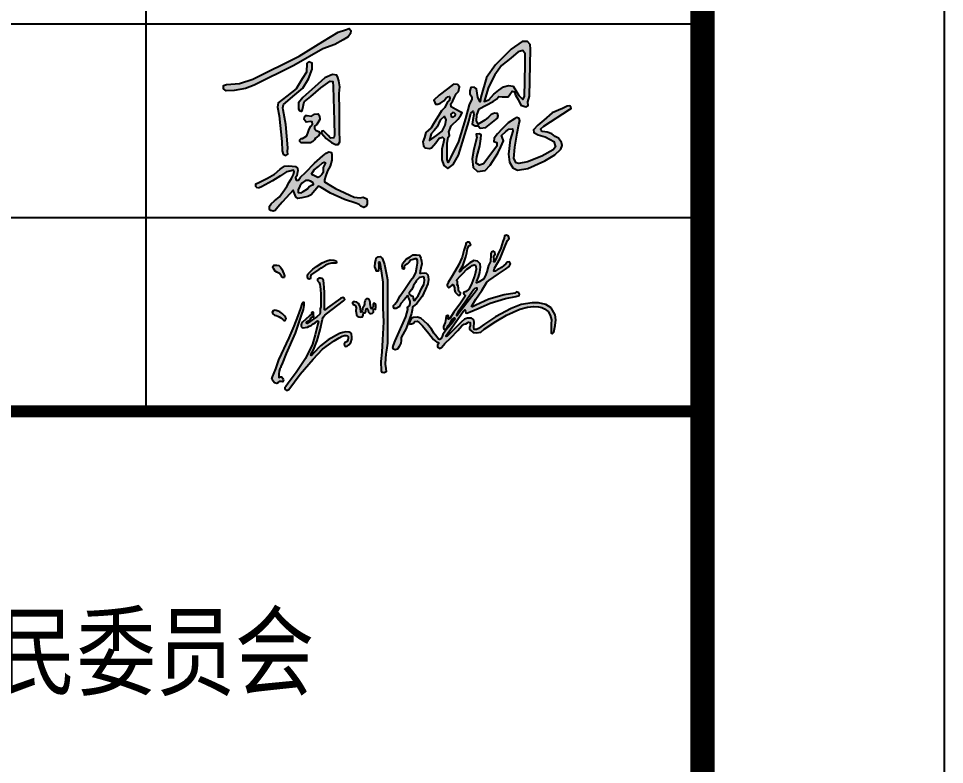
# Model space of a CAD drawing. Extents: x 1051052 to 1482120, y -981644 to -673261.
# Drawn here: x 1152391 to 1156217, y -915508 to -912426 of the extents above; entities that cross this region are included whole.
import ezdxf
from ezdxf.enums import TextEntityAlignment as Align

# ---------------------------------------------------------------- set-up
doc = ezdxf.new("R2010")
doc.units = 0
doc.header["$LTSCALE"] = 1000
doc.header["$MEASUREMENT"] = 0
for name, color, linetype in [('TK', 142, 'Continuous'), ('XM', 7, 'Continuous'), ('填充', 8, 'Continuous')]:
    doc.layers.add(name, color=color, linetype=linetype)
doc.styles.add('HYZT1', font='', dxfattribs={"width": 0.8})
doc.styles.get('HYZT1').set_extended_font_data('SimSun')

# ---------------------------------------------------------------- blocks, each defined once
blk = doc.blocks.new('A$C05385F37')
at = {"layer": 'TK'}
for p, q in [((-3299.9, -26600), (-3299.9, -31400)), ((-8000, -29800), (-1000, -29800)), ((-8000, -30600), (-1000, -30600)), ((-8000, -31400), (-1000, -31400)), ((-8000, -31400), (-1000, -31400)), ((-8000, -31400.2), (-1000, -31400.2)), ((-8000, -31400.2), (-1000, -31400.2))]:
    blk.add_line(p, q, dxfattribs=at)
at = {"layer": 'TK', "const_width": 50}
for points in [[(-8000, -31400.2), (-1000, -31400.2)], [(-1000, -31400.2), (-8000, -31400.2)], [(-1000, -31400.2), (-8000, -31400.2)]]:
    blk.add_lwpolyline(points, dxfattribs=at)
blk = doc.blocks.new('jyukyu')
h = blk.add_hatch(color=256)
h.paths.add_polyline_path([(93323, 49307), (93326, 49334), (93384, 49418), (93442, 49593), (93459, 49669), (93473, 49741), (93495, 49785), (93502, 49799), (93528, 49804), (93540, 49821), (93528, 49846), (93508, 49866), (93469, 49870), (93440, 49847), (93440, 49822), (93406, 49712), (93370, 49584), (93305, 49433), (93191, 49235), (93109, 49103), (93088, 49061), (93093, 49024), (93120, 49004), (93143, 49018), (93174, 49047), (93189, 49065), (93207, 49052), (93230, 49002), (93226, 48963), (93243, 48920), (93271, 48885), (93300, 48865), (93329, 48863), (93342, 48888), (93339, 48911), (93320, 48928), (93307, 48935), (93301, 48963), (93301, 48998), (93299, 49024), (93299, 49043), (93281, 49052), (93286, 49081), (93283, 49115), (93268, 49140), (93278, 49158), (93331, 49220), (93384, 49271), (93464, 49359), (93531, 49401), (93566, 49427), (93602, 49439), (93621, 49429), (93631, 49405), (93637, 49356), (93611, 49243), (93556, 49089), (93531, 49033), (93502, 48977), (93449, 48935), (93409, 48918), (93399, 48902), (93402, 48883), (93421, 48860), (93433, 48841), (93339, 48712), (93216, 48541), (93136, 48420), (93113, 48409), (93110, 48424), (93116, 48449), (93111, 48471), (93094, 48475), (93067, 48465), (93064, 48420), (93049, 48342), (93031, 48302), (93016, 48268), (93020, 48243), (93028, 48219), (93063, 48219), (93091, 48240), (93093, 48271), (93121, 48298), (93143, 48329), (93163, 48366), (93186, 48398), (93214, 48424), (93230, 48430), (93237, 48414), (93211, 48372), (93165, 48312), (93107, 48249), (93065, 48195), (93006, 48115), (92993, 48077), (92973, 48041), (92945, 48022), (92924, 48028), (92892, 48072), (92836, 48142), (92792, 48214), (92715, 48309), (92585, 48423), (92518, 48443), (92448, 48438), (92408, 48424), (92384, 48383), (92371, 48347), (92380, 48313), (92412, 48318), (92450, 48330), (92473, 48363), (92519, 48368), (92557, 48344), (92622, 48278), (92740, 48135), (92826, 48020), (92894, 47973), (92923, 47961), (92924, 47936), (92905, 47912), (92904, 47889), (92915, 47870), (92944, 47850), (92978, 47868), (93016, 47912), (93045, 47943), (93155, 48050), (93291, 48190), (93330, 48237), (93369, 48283), (93414, 48315), (93442, 48319), (93477, 48338), (93495, 48349), (93525, 48342), (93527, 48306), (93528, 48278), (93513, 48252), (93515, 48223), (93529, 48198), (93583, 48151), (93644, 48146), (93725, 48161), (93791, 48218), (94013, 48361), (94217, 48483), (94469, 48597), (94616, 48635), (94725, 48649), (94820, 48639), (94888, 48628), (94935, 48602), (95005, 48550), (95044, 48482), (95067, 48396), (95066, 48320), (95060, 48217), (95064, 48142), (95085, 48129), (95115, 48162), (95142, 48285), (95152, 48392), (95140, 48491), (95060, 48620), (94960, 48687), (94824, 48718), (94700, 48719), (94492, 48688), (94304, 48608), (94005, 48451), (93796, 48313), (93686, 48230), (93642, 48210), (93602, 48210), (93594, 48251), (93602, 48347), (93587, 48398), (93552, 48428), (93475, 48427), (93419, 48407), (93353, 48348), (93158, 48153), (93088, 48082), (93067, 48076), (93067, 48094), (93184, 48256), (93261, 48364), (93393, 48550), (93423, 48583), (93436, 48553), (93444, 48526), (93462, 48519), (93526, 48549), (93679, 48612), (93905, 48710), (94196, 48801), (94391, 48836), (94454, 48854), (94461, 48883), (94446, 48906), (94406, 48923), (94370, 48899), (94172, 48866), (93881, 48785), (93630, 48671), (93568, 48643), (93550, 48650), (93635, 48787), (93749, 48954), (93842, 49111), (93882, 49141), (94060, 49269), (94198, 49354), (94263, 49408), (94290, 49460), (94273, 49493), (94227, 49490), (94200, 49456), (94164, 49424), (94119, 49390), (94077, 49361), (94039, 49342), (94000, 49319), (93972, 49316), (93985, 49372), (94095, 49560), (94198, 49809), (94234, 49898), (94264, 49937), (94255, 49982), (94213, 50004), (94179, 49990), (94172, 49945), (94148, 49882), (94105, 49757), (94042, 49624), (94003, 49531), (93987, 49498), (93977, 49494), (93978, 49534), (93976, 49598), (93986, 49623), (94001, 49642), (93993, 49681), (93970, 49695), (93931, 49682), (93915, 49654), (93916, 49627), (93908, 49502), (93876, 49425), (93844, 49305), (93811, 49226), (93775, 49168), (93695, 49116), (93654, 49094), (93642, 49098), (93649, 49128), (93685, 49204), (93706, 49291), (93720, 49391), (93716, 49455), (93665, 49509), (93593, 49518), (93521, 49474), (93459, 49430), (93393, 49376), (93347, 49322)])
h.paths.add_polyline_path([(93616, 48988), (93638, 48997), (93655, 48993), (93658, 48975), (93638, 48949), (93597, 48896), (93311, 48524), (93291, 48491), (93274, 48470), (93266, 48478), (93266, 48491), (93299, 48547), (93431, 48730), (93550, 48909), (93596, 48968)], flags=16)
h = blk.add_hatch(color=256)
h.paths.add_polyline_path([(91731, 49359), (91749, 49317), (91776, 49321), (91786, 49340), (91790, 49380), (91792, 49440), (91785, 49480), (91792, 49489), (91804, 49491), (91817, 49472), (91831, 49402), (91849, 49279), (91871, 49109), (91874, 48622), (91883, 48354), (91868, 48014), (91854, 47781), (91832, 47606), (91841, 47428), (91854, 47393), (91891, 47387), (91928, 47406), (91921, 47469), (91913, 47550), (91919, 47659), (91921, 47742), (91938, 47819), (91957, 47952), (91956, 48275), (91956, 48700), (91957, 49011), (91954, 49154), (91943, 49224), (91919, 49347), (91901, 49442), (91884, 49482), (91851, 49566), (91822, 49597), (91780, 49593), (91742, 49568), (91734, 49529), (91718, 49482), (91715, 49402)])
h.paths.add_polyline_path([(91566, 48607), (91579, 48589), (91595, 48542), (91619, 48517), (91643, 48517), (91673, 48520), (91691, 48542), (91691, 48570), (91692, 48594), (91714, 48601), (91729, 48592), (91736, 48631), (91733, 48664), (91725, 48697), (91706, 48708), (91687, 48704), (91682, 48689), (91681, 48661), (91681, 48644), (91673, 48630), (91660, 48608), (91649, 48604), (91636, 48628), (91635, 48666), (91626, 48698), (91624, 48722), (91621, 48752), (91608, 48780), (91584, 48796), (91555, 48795), (91537, 48778), (91530, 48755), (91521, 48730), (91516, 48692), (91505, 48655), (91491, 48638), (91478, 48617), (91479, 48599), (91476, 48564), (91468, 48544), (91452, 48539), (91446, 48561), (91445, 48606), (91436, 48638), (91423, 48671), (91406, 48706), (91376, 48732), (91336, 48739), (91301, 48736), (91291, 48724), (91293, 48712), (91300, 48690), (91323, 48677), (91349, 48657), (91359, 48622), (91356, 48567), (91358, 48531), (91367, 48491), (91387, 48466), (91411, 48449), (91449, 48445), (91479, 48454), (91493, 48483), (91500, 48524), (91519, 48527), (91537, 48536), (91544, 48568), (91549, 48601)])
h.paths.add_polyline_path([(92272, 48777), (92332, 48851), (92347, 48844), (92356, 48817), (92367, 48790), (92388, 48745), (92385, 48703), (92374, 48662), (92356, 48650), (92340, 48642), (92334, 48619), (92339, 48590), (92302, 48449), (92103, 47997), (92070, 47915), (92054, 47870), (92069, 47835), (92099, 47822), (92142, 47840), (92178, 47889), (92209, 47953), (92217, 48000), (92217, 48058), (92308, 48229), (92412, 48513), (92426, 48577), (92432, 48628), (92443, 48649), (92510, 48707), (92613, 48840), (92679, 48974), (92723, 49078), (92734, 49161), (92730, 49213), (92719, 49251), (92691, 49279), (92650, 49286), (92595, 49280), (92570, 49280), (92574, 49316), (92586, 49372), (92604, 49459), (92599, 49507), (92590, 49562), (92561, 49619), (92509, 49627), (92445, 49630), (92385, 49591), (92311, 49549), (92249, 49467), (92232, 49422), (92243, 49378), (92249, 49361), (92268, 49357), (92279, 49375), (92274, 49399), (92272, 49419), (92290, 49431), (92337, 49458), (92367, 49488), (92395, 49527), (92443, 49542), (92481, 49554), (92507, 49550), (92523, 49522), (92527, 49471), (92515, 49395), (92491, 49286), (92456, 49220), (92400, 49149), (92283, 48974), (92197, 48851), (92143, 48755), (92093, 48694), (92070, 48668), (92068, 48639), (92083, 48612), (92120, 48610), (92175, 48638), (92211, 48707)])
h.paths.add_polyline_path([(92373, 48874), (92366, 48888), (92367, 48908), (92388, 48933), (92410, 48961), (92437, 49006), (92451, 49046), (92485, 49100), (92502, 49137), (92528, 49160), (92559, 49189), (92571, 49200), (92627, 49211), (92654, 49198), (92658, 49140), (92645, 49067), (92606, 48999), (92539, 48853), (92502, 48806), (92473, 48768), (92457, 48764), (92443, 48805), (92434, 48843), (92417, 48853), (92390, 48862)], flags=16)
h = blk.add_hatch(color=256)
h.paths.add_polyline_path([(89950, 49353), (89924, 49391), (89889, 49427), (89851, 49435), (89798, 49433), (89774, 49396), (89790, 49370), (89821, 49318), (89857, 49301), (89905, 49276), (89932, 49244), (89943, 49221), (89954, 49200), (89994, 49198), (90002, 49227), (89987, 49267), (89966, 49314)])
h.paths.add_polyline_path([(89841, 48476), (89872, 48465), (89900, 48452), (89930, 48435), (89965, 48403), (89987, 48382), (90013, 48382), (90032, 48418), (90017, 48446), (90002, 48467), (89982, 48491), (89958, 48517), (89934, 48525), (89909, 48545), (89877, 48561), (89840, 48572), (89820, 48578), (89783, 48564), (89766, 48532), (89777, 48506), (89811, 48485)], flags=17)
h.paths.add_polyline_path([(90199, 48141), (90316, 48480), (90352, 48593), (90367, 48667), (90366, 48717), (90366, 48729), (90354, 48730), (90344, 48713), (90330, 48674), (90307, 48608), (90262, 48471), (90186, 48275), (90089, 48050), (89891, 47635), (89832, 47466), (89771, 47315), (89760, 47269), (89782, 47227), (89807, 47200), (89856, 47185), (89876, 47195), (89882, 47212), (89895, 47226), (89903, 47226), (89917, 47225), (89942, 47223), (89967, 47219), (89978, 47239), (89976, 47261), (89966, 47282), (89953, 47302), (89936, 47313), (89916, 47310), (89891, 47297), (89890, 47367), (89901, 47420), (89912, 47467), (89932, 47491), (89932, 47510), (89960, 47578), (90033, 47757)])
h.paths.add_polyline_path([(90670, 48504), (90612, 48452), (90516, 48388), (90466, 48353), (90429, 48326), (90415, 48330), (90418, 48347), (90440, 48367), (90487, 48394), (90493, 48408), (90499, 48427), (90515, 48442), (90534, 48449), (90547, 48445), (90558, 48455), (90553, 48478), (90552, 48501), (90553, 48525), (90547, 48536), (90534, 48539), (90519, 48536), (90512, 48529), (90513, 48511), (90518, 48493), (90477, 48467), (90404, 48407), (90341, 48352), (90321, 48325), (90316, 48291), (90319, 48265), (90333, 48246), (90354, 48243), (90391, 48247), (90433, 48256), (90469, 48274), (90503, 48284), (90534, 48309), (90581, 48340), (90617, 48367), (90635, 48373), (90646, 48365), (90634, 48317), (90579, 48107), (90529, 47934), (90399, 47661), (90224, 47397), (90068, 47192), (90024, 47131), (90007, 47110), (90008, 47090), (90017, 47071), (90029, 47058), (90055, 47056), (90084, 47070), (90298, 47362), (90541, 47650), (90721, 47836), (90836, 47921), (90945, 47997), (91039, 48052), (91096, 48087), (91139, 48094), (91170, 48099), (91195, 48093), (91209, 48075), (91207, 48051), (91202, 48007), (91185, 47978), (91147, 47963), (91135, 47938), (91138, 47914), (91160, 47891), (91192, 47897), (91224, 47918), (91259, 47964), (91275, 48026), (91275, 48070), (91271, 48119), (91255, 48150), (91225, 48160), (91166, 48164), (91109, 48156), (91045, 48133), (90830, 48015), (90681, 47903), (90548, 47759), (90519, 47721), (90504, 47720), (90499, 47735), (90550, 47823), (90617, 48003), (90678, 48205), (90724, 48407), (90735, 48443), (90763, 48480), (90796, 48511), (91120, 48756), (91142, 48779), (91135, 48808), (91107, 48818), (91064, 48800), (90816, 48621), (90774, 48586), (90760, 48586), (90758, 48647), (90760, 48893), (90750, 49029), (90748, 49063), (90746, 49095), (90743, 49122), (90740, 49144), (90712, 49176), (90683, 49187), (90649, 49187), (90628, 49168), (90626, 49134), (90655, 49104), (90669, 49067), (90679, 49024), (90684, 48971), (90687, 48879), (90687, 48639), (90675, 48605), (90675, 48576), (90675, 48529)])
h.paths.add_polyline_path([(90605, 49407), (90537, 49354), (90453, 49277), (90433, 49246), (90434, 49211), (90450, 49173), (90466, 49168), (90489, 49172), (90496, 49183), (90494, 49209), (90500, 49234), (90510, 49252), (90654, 49349), (90695, 49374), (90781, 49429), (90844, 49456), (90891, 49469), (90954, 49467), (90979, 49473), (90988, 49487), (90979, 49512), (90934, 49528), (90864, 49531), (90803, 49516), (90713, 49478)])
for points in [[(92448, 48438), (92408, 48424), (92384, 48383), (92371, 48347), (92380, 48313), (92412, 48318), (92450, 48330), (92473, 48363), (92519, 48368), (92557, 48344), (92622, 48278), (92740, 48135), (92826, 48020), (92894, 47973), (92923, 47961), (92924, 47936), (92905, 47912), (92904, 47889), (92915, 47870), (92944, 47850), (92978, 47868), (93016, 47912), (93045, 47943), (93155, 48050), (93291, 48190), (93330, 48237), (93369, 48283), (93414, 48315), (93442, 48319), (93477, 48338), (93495, 48349), (93525, 48342), (93527, 48306), (93528, 48278), (93513, 48252), (93515, 48223), (93529, 48198), (93583, 48151), (93644, 48146), (93725, 48161), (93791, 48218), (94013, 48361), (94217, 48483), (94469, 48597), (94616, 48635), (94725, 48649), (94820, 48639), (94888, 48628), (94935, 48602), (95005, 48550), (95044, 48482), (95067, 48396), (95066, 48320), (95060, 48217), (95064, 48142), (95085, 48129), (95115, 48162), (95142, 48285), (95152, 48392), (95140, 48491), (95060, 48620), (94960, 48687), (94824, 48718), (94700, 48719), (94492, 48688), (94304, 48608), (94005, 48451), (93796, 48313), (93686, 48230), (93642, 48210), (93602, 48210), (93594, 48251), (93602, 48347), (93587, 48398), (93552, 48428), (93475, 48427), (93419, 48407), (93353, 48348), (93158, 48153), (93088, 48082), (93067, 48076), (93067, 48094), (93184, 48256), (93261, 48364), (93393, 48550), (93423, 48583), (93423, 48583), (93436, 48553), (93444, 48526), (93462, 48519), (93526, 48549), (93679, 48612), (93905, 48710), (94196, 48801), (94391, 48836), (94454, 48854), (94461, 48883), (94446, 48906), (94406, 48923), (94370, 48899), (94172, 48866), (93881, 48785), (93630, 48671), (93568, 48643), (93550, 48650), (93635, 48787), (93749, 48954), (93842, 49111), (93882, 49141), (94060, 49269), (94198, 49354), (94263, 49408), (94290, 49460), (94273, 49493), (94227, 49490), (94200, 49456), (94164, 49424), (94119, 49390), (94077, 49361), (94039, 49342), (94000, 49319), (93972, 49316), (93985, 49372), (94095, 49560), (94198, 49809), (94234, 49898), (94264, 49937), (94255, 49982), (94213, 50004), (94179, 49990), (94172, 49945), (94148, 49882), (94105, 49757), (94042, 49624), (94003, 49531), (93987, 49498), (93977, 49494), (93978, 49534), (93976, 49598), (93986, 49623), (94001, 49642), (93993, 49681), (93970, 49695), (93931, 49682), (93915, 49654), (93916, 49627), (93908, 49502), (93876, 49425), (93844, 49305), (93811, 49226), (93775, 49168), (93695, 49116), (93654, 49094), (93642, 49098), (93649, 49128), (93685, 49204), (93706, 49291), (93720, 49391), (93716, 49455), (93665, 49509), (93593, 49518), (93521, 49474), (93459, 49430), (93393, 49376), (93347, 49322), (93323, 49307), (93323, 49307), (93326, 49334), (93384, 49418), (93442, 49593), (93459, 49669), (93473, 49741), (93495, 49785), (93502, 49799), (93528, 49804), (93540, 49821), (93528, 49846), (93508, 49866), (93469, 49870), (93440, 49847), (93440, 49822), (93406, 49712), (93370, 49584), (93305, 49433), (93191, 49235), (93109, 49103), (93088, 49061), (93093, 49024), (93120, 49004), (93143, 49018), (93174, 49047), (93189, 49065), (93207, 49052), (93230, 49002), (93226, 48963), (93243, 48920), (93271, 48885), (93300, 48865), (93329, 48863), (93342, 48888), (93339, 48911), (93320, 48928), (93307, 48935), (93301, 48963), (93301, 48998), (93299, 49024), (93299, 49043), (93281, 49052), (93286, 49081), (93283, 49115), (93268, 49140), (93278, 49158), (93331, 49220), (93384, 49271), (93464, 49359), (93531, 49401), (93566, 49427), (93602, 49439), (93621, 49429), (93631, 49405), (93637, 49356), (93611, 49243), (93556, 49089), (93531, 49033), (93502, 48977), (93449, 48935), (93409, 48918), (93399, 48902), (93402, 48883), (93421, 48860), (93433, 48841), (93339, 48712), (93216, 48541), (93136, 48420), (93113, 48409), (93110, 48424), (93116, 48449), (93111, 48471), (93094, 48475), (93067, 48465), (93064, 48420), (93049, 48342), (93031, 48302), (93016, 48268), (93020, 48243), (93028, 48219), (93063, 48219), (93091, 48240), (93093, 48271), (93121, 48298), (93143, 48329), (93163, 48366), (93186, 48398), (93214, 48424), (93230, 48430), (93237, 48414), (93211, 48372), (93165, 48312), (93107, 48249), (93065, 48195), (93006, 48115), (92993, 48077), (92973, 48041), (92945, 48022), (92924, 48028), (92892, 48072), (92836, 48142), (92792, 48214), (92715, 48309), (92585, 48423), (92518, 48443), (92448, 48438)], [(91785, 49480), (91792, 49440), (91790, 49380), (91786, 49340), (91776, 49321), (91749, 49317), (91731, 49359), (91715, 49402), (91718, 49482), (91734, 49529), (91742, 49568), (91780, 49593), (91822, 49597), (91851, 49566), (91884, 49482), (91901, 49442), (91919, 49347), (91943, 49224), (91954, 49154), (91957, 49011), (91956, 48700), (91956, 48275), (91957, 47952), (91938, 47819), (91921, 47742), (91919, 47659), (91913, 47550), (91921, 47469), (91928, 47406), (91891, 47387), (91854, 47393), (91841, 47428), (91832, 47606), (91854, 47781), (91868, 48014), (91883, 48354), (91874, 48622), (91871, 49109), (91849, 49279), (91831, 49402), (91817, 49472), (91804, 49491), (91792, 49489), (91785, 49480)], [(92272, 49419), (92274, 49399), (92279, 49375), (92268, 49357), (92249, 49361), (92243, 49378), (92232, 49422), (92249, 49467), (92311, 49549), (92385, 49591), (92445, 49630), (92509, 49627), (92561, 49619), (92590, 49562), (92599, 49507), (92604, 49459), (92586, 49372), (92574, 49316), (92570, 49280), (92595, 49280), (92650, 49286), (92691, 49279), (92719, 49251), (92730, 49213), (92734, 49161), (92723, 49078), (92679, 48974), (92613, 48840), (92510, 48707), (92443, 48649), (92432, 48628), (92426, 48577), (92412, 48513), (92308, 48229), (92217, 48058), (92217, 48000), (92209, 47953), (92178, 47889), (92142, 47840), (92099, 47822), (92069, 47835), (92054, 47870), (92070, 47915), (92103, 47997), (92302, 48449), (92339, 48590), (92334, 48619), (92340, 48642), (92356, 48650), (92374, 48662), (92385, 48703), (92388, 48745), (92367, 48790), (92356, 48817), (92347, 48844), (92332, 48851), (92272, 48777), (92211, 48707), (92175, 48638), (92120, 48610), (92083, 48612), (92068, 48639), (92070, 48668), (92093, 48694), (92143, 48755), (92197, 48851), (92283, 48974), (92400, 49149), (92456, 49220), (92491, 49286), (92515, 49395), (92527, 49471), (92523, 49522), (92507, 49550), (92481, 49554), (92443, 49542), (92395, 49527), (92367, 49488), (92337, 49458), (92290, 49431), (92272, 49419)], [(89954, 49200), (89943, 49221), (89932, 49244), (89905, 49276), (89857, 49301), (89821, 49318), (89790, 49370), (89774, 49396), (89798, 49433), (89851, 49435), (89889, 49427), (89924, 49391), (89950, 49353), (89966, 49314), (89987, 49267), (90002, 49227), (89994, 49198), (89954, 49200)], [(90450, 49173), (90434, 49211), (90433, 49246), (90453, 49277), (90537, 49354), (90605, 49407), (90713, 49478), (90803, 49516), (90864, 49531), (90934, 49528), (90979, 49512), (90988, 49487), (90979, 49473), (90954, 49467), (90891, 49469), (90844, 49456), (90781, 49429), (90695, 49374), (90654, 49349), (90510, 49252), (90500, 49234), (90494, 49209), (90496, 49183), (90489, 49172), (90466, 49168), (90450, 49173)], [(90626, 49134), (90655, 49104), (90669, 49067), (90679, 49024), (90684, 48971), (90687, 48879), (90687, 48639), (90675, 48605), (90675, 48576), (90675, 48529), (90670, 48504), (90612, 48452), (90516, 48388), (90466, 48353), (90429, 48326), (90415, 48330), (90418, 48347), (90440, 48367), (90487, 48394), (90493, 48408), (90499, 48427), (90515, 48442), (90534, 48449), (90547, 48445), (90558, 48455), (90553, 48478), (90552, 48501), (90553, 48525), (90547, 48536), (90534, 48539), (90519, 48536), (90512, 48529), (90513, 48511), (90518, 48493), (90477, 48467), (90404, 48407), (90341, 48352), (90321, 48325), (90316, 48291), (90319, 48265), (90333, 48246), (90354, 48243), (90391, 48247), (90433, 48256), (90469, 48274), (90503, 48284), (90534, 48309), (90581, 48340), (90617, 48367), (90635, 48373), (90646, 48365), (90634, 48317), (90579, 48107), (90529, 47934), (90399, 47661), (90224, 47397), (90068, 47192), (90024, 47131), (90007, 47110), (90008, 47090), (90017, 47071), (90029, 47058), (90055, 47056), (90084, 47070), (90298, 47362), (90541, 47650), (90721, 47836), (90836, 47921), (90945, 47997), (91039, 48052), (91096, 48087), (91139, 48094), (91170, 48099), (91195, 48093), (91209, 48075), (91207, 48051), (91202, 48007), (91185, 47978), (91147, 47963), (91135, 47938), (91138, 47914), (91160, 47891), (91192, 47897), (91224, 47918), (91259, 47964), (91275, 48026), (91275, 48070), (91271, 48119), (91255, 48150), (91225, 48160), (91166, 48164), (91109, 48156), (91045, 48133), (90830, 48015), (90681, 47903), (90548, 47759), (90519, 47721), (90504, 47720), (90499, 47735), (90550, 47823), (90617, 48003), (90678, 48205), (90724, 48407), (90735, 48443), (90763, 48480), (90796, 48511), (91120, 48756), (91142, 48779), (91135, 48808), (91107, 48818), (91064, 48800), (90816, 48621), (90774, 48586), (90760, 48586), (90758, 48647), (90760, 48893), (90750, 49029), (90748, 49063), (90746, 49095), (90743, 49122), (90740, 49144), (90712, 49176), (90683, 49187), (90649, 49187), (90628, 49168), (90626, 49134)], [(92559, 49189), (92528, 49160), (92502, 49137), (92485, 49100), (92451, 49046), (92437, 49006), (92410, 48961), (92388, 48933), (92367, 48908), (92366, 48888), (92373, 48874), (92390, 48862), (92417, 48853), (92434, 48843), (92443, 48805), (92457, 48764), (92473, 48768), (92502, 48806), (92539, 48853), (92606, 48999), (92645, 49067), (92658, 49140), (92654, 49198), (92627, 49211), (92571, 49200), (92559, 49189)], [(93596, 48968), (93550, 48909), (93431, 48730), (93299, 48547), (93266, 48491), (93266, 48478), (93274, 48470), (93291, 48491), (93311, 48524), (93597, 48896), (93638, 48949), (93658, 48975), (93655, 48993), (93638, 48997), (93616, 48988), (93596, 48968)], [(89760, 47269), (89771, 47315), (89832, 47466), (89891, 47635), (90089, 48050), (90186, 48275), (90262, 48471), (90307, 48608), (90330, 48674), (90344, 48713), (90354, 48730), (90366, 48729), (90366, 48717), (90367, 48667), (90352, 48593), (90316, 48480), (90199, 48141), (90033, 47757), (89960, 47578), (89932, 47510), (89932, 47491), (89912, 47467), (89901, 47420), (89890, 47367), (89891, 47297), (89916, 47310), (89936, 47313), (89953, 47302), (89966, 47282), (89976, 47261), (89978, 47239), (89967, 47219), (89942, 47223), (89917, 47225), (89903, 47226), (89895, 47226), (89882, 47212), (89876, 47195), (89856, 47185), (89807, 47200), (89782, 47227), (89760, 47269)], [(91300, 48690), (91323, 48677), (91349, 48657), (91359, 48622), (91356, 48567), (91358, 48531), (91367, 48491), (91387, 48466), (91411, 48449), (91449, 48445), (91479, 48454), (91493, 48483), (91500, 48524), (91519, 48527), (91537, 48536), (91544, 48568), (91549, 48601), (91566, 48607), (91579, 48589), (91595, 48542), (91619, 48517), (91643, 48517), (91673, 48520), (91691, 48542), (91691, 48570), (91692, 48594), (91714, 48601), (91729, 48592), (91729, 48592), (91736, 48631), (91733, 48664), (91725, 48697), (91706, 48708), (91687, 48704), (91682, 48689), (91681, 48661), (91681, 48644), (91673, 48630), (91660, 48608), (91649, 48604), (91636, 48628), (91635, 48666), (91626, 48698), (91624, 48722), (91621, 48752), (91608, 48780), (91584, 48796), (91555, 48795), (91537, 48778), (91530, 48755), (91521, 48730), (91516, 48692), (91505, 48655), (91491, 48638), (91478, 48617), (91479, 48599), (91476, 48564), (91468, 48544), (91452, 48539), (91446, 48561), (91445, 48606), (91436, 48638), (91423, 48671), (91406, 48706), (91376, 48732), (91336, 48739), (91301, 48736), (91291, 48724), (91293, 48712), (91300, 48690)], [(89820, 48578), (89783, 48564), (89766, 48532), (89777, 48506), (89811, 48485), (89841, 48476), (89872, 48465), (89900, 48452), (89930, 48435), (89965, 48403), (89987, 48382), (90013, 48382), (90013, 48382), (90032, 48418), (90017, 48446), (90002, 48467), (89982, 48491), (89958, 48517), (89934, 48525), (89909, 48545), (89877, 48561), (89840, 48572), (89820, 48578)]]:
    blk.add_lwpolyline(points)
blk = doc.blocks.new('ghrfsdhtgf')
h = blk.add_hatch(color=256)
h.paths.add_polyline_path([(21462.2, 33601.5), (21518.2, 33631.6), (21552.4, 33652.8), (21568.8, 33673.9), (21569.5, 33694.4), (21558.5, 33708.3), (21535, 33700.6), (21485.7, 33684.5), (21380.4, 33619.8), (21221.6, 33522.3), (20907.9, 33366.2), (20817.3, 33337), (20730.6, 33330.5), (20710.4, 33323.9), (20710.4, 33300.8), (20727.7, 33286.4), (20782.5, 33289.3), (20857.5, 33302.7), (20917.5, 33325.9), (21184.7, 33458.9), (21380.2, 33570.7)])
h.paths.add_polyline_path([(21283.5, 33367.8), (21309.3, 33433.6), (21309.3, 33475.3), (21286.8, 33482.8), (21274, 33474.4), (21270.6, 33413.6), (21241.9, 33367.8), (21199.9, 33300.8), (21137.8, 33251.9), (21079.6, 33206.1), (21073.5, 33176.5), (21085.3, 33118.1), (21104.7, 32944.1), (21106.2, 32881.4), (21113.6, 32860.1), (21129.9, 32850.3), (21145.2, 32859.6), (21142.9, 32876.3), (21143.4, 32902.8), (21129.9, 33059.3), (21112.8, 33159.3), (21110.6, 33172.6), (21114.9, 33195.2), (21190.9, 33260.3), (21244.9, 33306.5)])
h.paths.add_polyline_path([(21429.9, 33352.4), (21449, 33351.2), (21450.2, 33314.2), (21457.1, 33084.1), (21460.3, 32987.2), (21455.8, 32969.3), (21433.4, 32966.8), (21416.9, 32984.5), (21394.8, 33007.6), (21385, 33017.9), (21374.8, 33014.2), (21372.1, 33000.7), (21402.5, 32964.3), (21438.9, 32937.2), (21467.1, 32924.1), (21484, 32924.1), (21496.5, 32943.8), (21493.7, 33024.1), (21493.7, 33154.6), (21491.7, 33269.8), (21497, 33314.1), (21488.3, 33354.5), (21483.5, 33377.4), (21475.8, 33393.6), (21446, 33398.9), (21395, 33376.4), (21326.7, 33314), (21246.5, 33242.5), (21216.3, 33205.5), (21216.3, 33165.2), (21224.2, 33155.5), (21239.3, 33148.6), (21244.7, 33160.4), (21255.9, 33213.2), (21299.7, 33250.2), (21368, 33308)])
h.paths.add_polyline_path([(21359.9, 33093), (21359, 33117.8), (21348.8, 33132.3), (21325.7, 33128.9), (21305.2, 33115.2), (21276.2, 33120.3), (21264.9, 33120), (21256.2, 33110.8), (21255.7, 33093.6), (21268.1, 33076.8), (21298, 33080.1), (21309.2, 33077.1), (21310.1, 33061.6), (21301, 33047.6), (21288.3, 33028.2), (21281.7, 33009), (21273, 32984), (21255.3, 32971.8), (21243.7, 32966), (21234.2, 32964.2), (21226, 32955.6), (21226.3, 32944), (21235.3, 32935.7), (21259.8, 32936.2), (21277.2, 32936.6), (21296.6, 32937), (21312.8, 32945.7), (21324.3, 32955.2), (21332.6, 32968.6), (21353.7, 32986.3), (21359.9, 33000.4), (21354.9, 33012.8), (21336.8, 33020.2), (21325.5, 33032.2), (21324.9, 33048.9), (21340.9, 33061)], flags=17)
h.paths.add_polyline_path([(21196.5, 32776.9), (21210.4, 32765.7), (21212.7, 32746.9), (21208.6, 32728), (21205.5, 32713.3), (21197, 32698.5), (21201, 32683.7), (21215.8, 32684.6), (21229.3, 32702.9), (21264.2, 32734.8), (21324.9, 32798.8), (21380.8, 32847.5), (21402.6, 32866.5), (21421.9, 32874.6), (21438.9, 32871.2), (21441.4, 32854.2), (21440.8, 32819.1), (21429.9, 32778), (21412.5, 32745.9), (21399.7, 32709.2), (21391.6, 32686.4), (21392.8, 32672.5), (21433.4, 32648.2), (21467.1, 32627.4), (21529.3, 32598.6), (21563.1, 32582.7), (21593.7, 32568.3), (21632.6, 32564.8), (21654.4, 32567.9), (21677.7, 32558.2), (21680.1, 32541), (21681.3, 32521.2), (21670.8, 32505.7), (21657.6, 32499), (21637.8, 32507.2), (21626.5, 32518.1), (21604.7, 32528.2), (21527.7, 32552.7), (21432.8, 32596.1), (21370.3, 32633.2), (21351.9, 32644.1), (21326.8, 32613), (21303.3, 32584), (21279.9, 32573), (21239.1, 32565.3), (21212.1, 32560.2), (21199.1, 32570), (21189.1, 32594.6), (21180.3, 32616.2), (21157.5, 32592.3), (21107.1, 32534.6), (21077.6, 32500.8), (21058, 32478.4), (21044.3, 32474.7), (21030.1, 32478), (21021.6, 32485.9), (21020.9, 32507.3), (21031, 32524.6), (21054.8, 32544.2), (21087.9, 32571.5), (21109.6, 32602.5), (21137, 32641.8), (21153, 32669.2), (21170.6, 32699.2), (21183.6, 32721.3), (21188.3, 32741.9), (21182.8, 32751.9), (21157.4, 32745.2), (21135.4, 32739.5), (21094, 32713.5), (21040.1, 32679.7), (20967.3, 32639.5), (20951.7, 32630.9), (20939.1, 32629.7), (20927.9, 32641.4), (20927.1, 32658.5), (20943.4, 32665), (20971.9, 32678.9), (21006, 32698), (21053.4, 32724.6), (21093.7, 32758.2), (21122.5, 32778.6), (21148.5, 32780.5), (21172.8, 32778.7)])
h.paths.add_polyline_path([(21398.8, 32801.1), (21393.1, 32787), (21384.2, 32768.7), (21383.8, 32747.3), (21383.8, 32736.3), (21375.3, 32722.6), (21359.1, 32706), (21346.5, 32701.9), (21334.4, 32708), (21316.1, 32716.9), (21304.7, 32725.1), (21322.9, 32752.7), (21351.2, 32777), (21378.8, 32800.6), (21390, 32805.3)], flags=16)
h.paths.add_polyline_path([(21315.2, 32666.2), (21317.9, 32654.4), (21305.3, 32650.5), (21289.2, 32639.9), (21277, 32624.1), (21249.1, 32608), (21232.6, 32598.2), (21215.2, 32600.6), (21213.3, 32617.5), (21224.7, 32643.4), (21240, 32663.1), (21264.4, 32681.2), (21284.1, 32680.4), (21298.6, 32677.2)], flags=16)
h.paths.add_polyline_path([(22206.1, 33175.8), (22182.7, 33153), (22161.9, 33118.4), (22135.8, 33075.3), (22113.3, 33037.9), (22078.4, 33006.7), (22067.5, 32972.5), (22056.5, 32943.5), (22062.3, 32915.8), (22073.3, 32902.9), (22101, 32897.7), (22115.5, 32901.4), (22144.2, 32937.1), (22168, 32966.7), (22190.6, 32975.1), (22200.3, 32962.8), (22197.3, 32940.1), (22184.4, 32892.2), (22184.4, 32857.3), (22184.4, 32821.4), (22198.2, 32782.7), (22226.7, 32763.4), (22262.6, 32789.2), (22298.5, 32851.8), (22369.1, 33079.5), (22381.6, 33136.7), (22396.2, 33150.6), (22402.1, 33128.6), (22394, 33092), (22390.3, 33062.6), (22410.9, 33050.2), (22431.4, 33050.2), (22443.9, 33035.5), (22483.7, 33040.1), (22528.2, 33074.8), (22562.7, 33101.7), (22565.6, 33119.2), (22560.9, 33133.8), (22541.1, 33136.7), (22518.3, 33126.8), (22502, 33108.7), (22476.3, 33088.8), (22452.9, 33074.8), (22431.9, 33063.2), (22420.8, 33084.8), (22422.6, 33123.3), (22437.9, 33166.2), (22532.8, 33214.7), (22555.3, 33232.1), (22571.5, 33248.2), (22594.2, 33246.8), (22607.7, 33246.9), (22633.1, 33247.2), (22644.5, 33262.4), (22662, 33285.7), (22676.2, 33279.9), (22683.9, 33259.2), (22700.7, 33228.8), (22720.1, 33190.7), (22753.1, 33179.1), (22768.6, 33188.1), (22767.3, 33214), (22777.1, 33251.7), (22785.3, 33569.6), (22783.7, 33600), (22763.9, 33620.6), (22729.3, 33619.8), (22654.3, 33569.6), (22548.5, 33463.8), (22488.1, 33376.5), (22450, 33244.9), (22444.4, 33213.1), (22429.3, 33242.5), (22424.7, 33271.1), (22420, 33300.1), (22405.1, 33313.2), (22382.6, 33309.5), (22375.1, 33287.9), (22375.1, 33266.4), (22389.1, 33247.7), (22388.2, 33230.9), (22371.3, 33193.5), (22345.7, 33099.6), (22298.2, 32945.2), (22243.3, 32835.3), (22228.4, 32802.8), (22222.4, 32823.2), (22222.4, 32862.7), (22220.5, 32931.3), (22228.2, 32973.7), (22237.8, 32985.3), (22233, 33010.3), (22248.4, 33049.8), (22296.4, 33095.4), (22313, 33123.1), (22322.1, 33138.1), (22308.8, 33146.6), (22281.1, 33160.4), (22249.1, 33179.2), (22246, 33200.3), (22258.9, 33220.8), (22272, 33245.5), (22283.4, 33267.2), (22299.1, 33282.8), (22304.5, 33315.3), (22291.2, 33331), (22264.8, 33332.7), (22223.8, 33302.1), (22166.5, 33259.3), (22130.4, 33223.8), (22142.6, 33196.9), (22159.3, 33196.6), (22177.4, 33203.2), (22198.2, 33219), (22211.9, 33236.7), (22226.1, 33247.2), (22236.2, 33249.4), (22239.4, 33238), (22235.6, 33221.3), (22224.2, 33212.4)])
h.paths.add_polyline_path([(22246.3, 33130.6), (22259.5, 33140.3), (22268.5, 33139.5), (22278.5, 33130.2), (22274.9, 33119.1), (22261, 33109.1), (22248.8, 33114.5)], flags=16)
h.paths.add_polyline_path([(22204.6, 33116), (22215.5, 33090.8), (22207.3, 33056.5), (22188.2, 33015.2), (22149.6, 32986.1), (22102.6, 32950.8), (22105.3, 32962.6), (22113.5, 32997.8), (22134.2, 33018.6), (22153.2, 33043.8), (22174.8, 33088.1)], flags=16)
h.paths.add_polyline_path([(22472.2, 33214.8), (22500.4, 33311.7), (22543.1, 33395.6), (22589.9, 33459.2), (22652.2, 33509), (22701.7, 33552), (22733.3, 33560.9), (22749.5, 33536.6), (22748.7, 33464.1), (22743.4, 33248.9), (22732.4, 33228.2), (22705.8, 33256.7), (22685.2, 33290.2), (22667.8, 33318.6), (22636.1, 33324.5), (22603.3, 33315.2), (22570.8, 33290.9), (22537.2, 33265.7), (22504, 33227.6)], flags=16)
h.paths.add_polyline_path([(22662.7, 33029.6), (22665.1, 33015.2), (22648.4, 32955.6), (22635.8, 32859.9), (22643.8, 32804.9), (22665.3, 32766.7), (22697.2, 32751.6), (22767.2, 32762.7), (22881.9, 32814.5), (22948.8, 32855.2), (22989.4, 32892.6), (22999.8, 32918.2), (22994.2, 32938.9), (22974.3, 32966.8), (22952, 32978.7), (22928.9, 32997.8), (22897.9, 33008.1), (22865.3, 33012.9), (22857.3, 33019.9), (22855.5, 33031.5), (22873.9, 33048), (23048.8, 33160.6), (23059.8, 33167.1), (23058.3, 33177.1), (23051, 33186.4), (23032.1, 33183.7), (23002.1, 33169.1), (22931.7, 33139.1), (22874.5, 33089.9), (22833.7, 33054.7), (22805.6, 33022.9), (22806.6, 33006.2), (22836.1, 32989.4), (22884.4, 32977.6), (22917.9, 32958.9), (22943.7, 32944.5), (22954.9, 32909.3), (22938.3, 32888.6), (22862.4, 32846.5), (22763.7, 32806.5), (22705.1, 32796.2), (22687.2, 32801), (22672, 32830), (22678.2, 32905.9), (22695.4, 33000.5), (22706.4, 33060.8), (22712.9, 33083.9), (22708.9, 33099.5), (22693.3, 33106.6), (22676.7, 33097.8), (22632.8, 33071), (22593.8, 33030.3), (22561.6, 32996.7), (22538.4, 32968), (22537.5, 32944.6), (22556.6, 32938.5), (22557.4, 32914.3), (22468.1, 32793.7), (22439.5, 32785.9), (22418.7, 32798), (22422.2, 32840.5), (22443, 32915.8), (22449.1, 32963.5), (22452.3, 32989.2), (22437.1, 32997.3), (22418.4, 32994), (22421.4, 32972.9), (22402.3, 32894.1), (22390.4, 32827.3), (22396.7, 32768.4), (22426.2, 32742.1), (22477.9, 32750.1), (22512.2, 32785.1), (22563.9, 32865.5), (22585.4, 32908.5), (22603, 32949.2), (22592.7, 32974.7), (22588.5, 32984.8), (22618.9, 33012.1), (22638.1, 33029.2)])
for points in [[(20730.6, 33330.5), (20817.3, 33337), (20907.9, 33366.2), (21221.6, 33522.3), (21380.4, 33619.8), (21485.7, 33684.5), (21535, 33700.6), (21558.5, 33708.3), (21569.5, 33694.4), (21568.8, 33673.9), (21552.4, 33652.8), (21518.2, 33631.6), (21462.2, 33601.5), (21380.2, 33570.7), (21184.7, 33458.9), (20917.5, 33325.9), (20857.5, 33302.7), (20782.5, 33289.3), (20727.7, 33286.4), (20710.4, 33300.8), (20710.4, 33323.9)], [(21274, 33474.4), (21270.6, 33413.6), (21241.9, 33367.8), (21199.9, 33300.8), (21137.8, 33251.9), (21079.6, 33206.1), (21073.5, 33176.5), (21085.3, 33118.1), (21104.7, 32944.1), (21106.2, 32881.4), (21113.6, 32860.1), (21129.9, 32850.3), (21145.2, 32859.6), (21142.9, 32876.3), (21143.4, 32902.8), (21129.9, 33059.3), (21112.8, 33159.3), (21110.6, 33172.6), (21114.9, 33195.2), (21190.9, 33260.3), (21244.9, 33306.5), (21283.5, 33367.8), (21309.3, 33433.6), (21309.3, 33475.3), (21286.8, 33482.8)], [(21239.3, 33148.6), (21244.7, 33160.4), (21255.9, 33213.2), (21299.7, 33250.2), (21368, 33308), (21429.9, 33352.4), (21449, 33351.2), (21450.2, 33314.2), (21457.1, 33084.1), (21460.3, 32987.2), (21455.8, 32969.3), (21433.4, 32966.8), (21416.9, 32984.5), (21394.8, 33007.6), (21394.8, 33007.6), (21385, 33017.9), (21374.8, 33014.2), (21372.1, 33000.7), (21402.5, 32964.3), (21438.9, 32937.2), (21467.1, 32924.1), (21484, 32924.1), (21496.5, 32943.8), (21493.7, 33024.1), (21493.7, 33154.6), (21491.7, 33269.8), (21497, 33314.1), (21488.3, 33354.5), (21483.5, 33377.4), (21475.8, 33393.6), (21446, 33398.9), (21395, 33376.4), (21326.7, 33314), (21246.5, 33242.5), (21216.3, 33205.5), (21216.3, 33165.2), (21224.2, 33155.5), (21239.3, 33148.6)], [(22421.4, 32972.9), (22402.3, 32894.1), (22390.4, 32827.3), (22396.7, 32768.4), (22426.2, 32742.1), (22477.9, 32750.1), (22512.2, 32785.1), (22563.9, 32865.5), (22585.4, 32908.5), (22603, 32949.2), (22592.7, 32974.7), (22588.5, 32984.8), (22618.9, 33012.1), (22638.1, 33029.2), (22662.7, 33029.6), (22665.1, 33015.2), (22648.4, 32955.6), (22635.8, 32859.9), (22643.8, 32804.9), (22665.3, 32766.7), (22697.2, 32751.6), (22767.2, 32762.7), (22881.9, 32814.5), (22948.8, 32855.2), (22989.4, 32892.6), (22999.8, 32918.2), (22994.2, 32938.9), (22974.3, 32966.8), (22952, 32978.7), (22928.9, 32997.8), (22897.9, 33008.1), (22865.3, 33012.9), (22857.3, 33019.9), (22855.5, 33031.5), (22873.9, 33048), (23048.8, 33160.6), (23059.8, 33167.1), (23058.3, 33177.1), (23051, 33186.4), (23032.1, 33183.7), (23002.1, 33169.1), (22931.7, 33139.1), (22874.5, 33089.9), (22833.7, 33054.7), (22805.6, 33022.9), (22806.6, 33006.2), (22836.1, 32989.4), (22884.4, 32977.6), (22917.9, 32958.9), (22943.7, 32944.5), (22954.9, 32909.3), (22938.3, 32888.6), (22862.4, 32846.5), (22763.7, 32806.5), (22705.1, 32796.2), (22687.2, 32801), (22672, 32830), (22678.2, 32905.9), (22695.4, 33000.5), (22706.4, 33060.8), (22712.9, 33083.9), (22708.9, 33099.5), (22693.3, 33106.6), (22676.7, 33097.8), (22632.8, 33071), (22593.8, 33030.3), (22561.6, 32996.7), (22538.4, 32968), (22537.5, 32944.6), (22556.6, 32938.5), (22557.4, 32914.3), (22468.1, 32793.7), (22439.5, 32785.9), (22418.7, 32798), (22422.2, 32840.5), (22443, 32915.8), (22449.1, 32963.5), (22452.3, 32989.2), (22437.1, 32997.3), (22418.4, 32994)], [(21276.2, 33120.3), (21305.2, 33115.2), (21325.7, 33128.9), (21348.8, 33132.3), (21359, 33117.8), (21359.9, 33093), (21340.9, 33061), (21324.9, 33048.9), (21325.5, 33032.2), (21336.8, 33020.2), (21354.9, 33012.8), (21359.9, 33000.4), (21353.7, 32986.3), (21332.6, 32968.6), (21324.3, 32955.2), (21312.8, 32945.7), (21296.6, 32937), (21277.2, 32936.6), (21259.8, 32936.2), (21235.3, 32935.7), (21226.3, 32944), (21226, 32955.6), (21234.2, 32964.2), (21243.7, 32966), (21255.3, 32971.8), (21273, 32984), (21281.7, 33009), (21288.3, 33028.2), (21301, 33047.6), (21310.1, 33061.6), (21309.2, 33077.1), (21298, 33080.1), (21268.1, 33076.8), (21255.7, 33093.6), (21256.2, 33110.8), (21264.9, 33120)], [(22204.6, 33116), (22174.8, 33088.1), (22153.2, 33043.8), (22134.2, 33018.6), (22113.5, 32997.8), (22105.3, 32962.6), (22102.6, 32950.8), (22149.6, 32986.1), (22188.2, 33015.2), (22207.3, 33056.5), (22215.5, 33090.8)], [(22259.5, 33140.3), (22246.3, 33130.6), (22248.8, 33114.5), (22261, 33109.1), (22274.9, 33119.1), (22278.5, 33130.2), (22268.5, 33139.5)], [(20939.1, 32629.7), (20927.9, 32641.4), (20927.1, 32658.5), (20943.4, 32665), (20971.9, 32678.9), (21006, 32698), (21053.4, 32724.6), (21093.7, 32758.2), (21122.5, 32778.6), (21148.5, 32780.5), (21172.8, 32778.7), (21196.5, 32776.9), (21210.4, 32765.7), (21212.7, 32746.9), (21208.6, 32728), (21205.5, 32713.3), (21197, 32698.5), (21201, 32683.7), (21215.8, 32684.6), (21229.3, 32702.9), (21264.2, 32734.8), (21324.9, 32798.8), (21380.8, 32847.5), (21402.6, 32866.5), (21421.9, 32874.6), (21438.9, 32871.2), (21441.4, 32854.2), (21440.8, 32819.1), (21429.9, 32778), (21412.5, 32745.9), (21399.7, 32709.2), (21391.6, 32686.4), (21392.8, 32672.5), (21433.4, 32648.2), (21467.1, 32627.4), (21529.3, 32598.6), (21563.1, 32582.7), (21593.7, 32568.3), (21632.6, 32564.8), (21654.4, 32567.9), (21677.7, 32558.2), (21680.1, 32541), (21681.3, 32521.2), (21670.8, 32505.7), (21657.6, 32499), (21637.8, 32507.2), (21626.5, 32518.1), (21604.7, 32528.2), (21527.7, 32552.7), (21432.8, 32596.1), (21370.3, 32633.2), (21351.9, 32644.1), (21326.8, 32613), (21303.3, 32584), (21279.9, 32573), (21239.1, 32565.3), (21212.1, 32560.2), (21199.1, 32570), (21189.1, 32594.6), (21180.3, 32616.2), (21157.5, 32592.3), (21107.1, 32534.6), (21077.6, 32500.8), (21058, 32478.4), (21044.3, 32474.7), (21030.1, 32478), (21021.6, 32485.9), (21020.9, 32507.3), (21031, 32524.6), (21054.8, 32544.2), (21087.9, 32571.5), (21109.6, 32602.5), (21137, 32641.8), (21153, 32669.2), (21170.6, 32699.2), (21183.6, 32721.3), (21188.3, 32741.9), (21182.8, 32751.9), (21157.4, 32745.2), (21135.4, 32739.5), (21094, 32713.5), (21040.1, 32679.7), (20967.3, 32639.5), (20951.7, 32630.9)], [(21304.7, 32725.1), (21322.9, 32752.7), (21351.2, 32777), (21378.8, 32800.6), (21390, 32805.3), (21398.8, 32801.1), (21393.1, 32787), (21384.2, 32768.7), (21383.8, 32747.3), (21383.8, 32736.3), (21375.3, 32722.6), (21359.1, 32706), (21346.5, 32701.9), (21334.4, 32708), (21316.1, 32716.9)], [(21264.4, 32681.2), (21240, 32663.1), (21224.7, 32643.4), (21213.3, 32617.5), (21215.2, 32600.6), (21232.6, 32598.2), (21249.1, 32608), (21277, 32624.1), (21289.2, 32639.9), (21305.3, 32650.5), (21317.9, 32654.4), (21315.2, 32666.2), (21298.6, 32677.2), (21284.1, 32680.4)]]:
    blk.add_lwpolyline(points, close=True)
for points in [[(22437.9, 33166.2), (22532.8, 33214.7), (22555.3, 33232.1), (22571.5, 33248.2), (22594.2, 33246.8), (22607.7, 33246.9), (22633.1, 33247.2), (22644.5, 33262.4), (22662, 33285.7), (22676.2, 33279.9), (22683.9, 33259.2), (22700.7, 33228.8), (22720.1, 33190.7), (22753.1, 33179.1), (22768.6, 33188.1), (22767.3, 33214), (22777.1, 33251.7), (22785.3, 33569.6), (22783.7, 33600), (22763.9, 33620.6), (22729.3, 33619.8), (22654.3, 33569.6), (22548.5, 33463.8), (22488.1, 33376.5), (22450, 33244.9), (22444.4, 33213.1), (22429.3, 33242.5), (22424.7, 33271.1), (22420, 33300.1), (22405.1, 33313.2), (22382.6, 33309.5), (22375.1, 33287.9), (22375.1, 33266.4), (22389.1, 33247.7), (22388.2, 33230.9), (22371.3, 33193.5), (22345.7, 33099.6), (22298.2, 32945.2), (22243.3, 32835.3), (22228.4, 32802.8), (22222.4, 32823.2), (22222.4, 32862.7), (22220.5, 32931.3), (22228.2, 32973.7), (22237.8, 32985.3), (22233, 33010.3), (22248.4, 33049.8), (22296.4, 33095.4), (22313, 33123.1), (22322.1, 33138.1), (22308.8, 33146.6), (22281.1, 33160.4), (22249.1, 33179.2), (22246, 33200.3), (22258.9, 33220.8), (22272, 33245.5), (22283.4, 33267.2), (22299.1, 33282.8), (22304.5, 33315.3), (22291.2, 33331), (22264.8, 33332.7), (22223.8, 33302.1), (22166.5, 33259.3), (22130.4, 33223.8), (22142.6, 33196.9), (22159.3, 33196.6), (22177.4, 33203.2), (22198.2, 33219), (22211.9, 33236.7), (22226.1, 33247.2), (22236.2, 33249.4), (22239.4, 33238), (22235.6, 33221.3), (22224.2, 33212.4), (22206.1, 33175.8), (22182.7, 33153), (22161.9, 33118.4), (22135.8, 33075.3), (22113.3, 33037.9), (22078.4, 33006.7), (22067.5, 32972.5), (22056.5, 32943.5), (22062.3, 32915.8), (22073.3, 32902.9), (22101, 32897.7), (22115.5, 32901.4), (22144.2, 32937.1), (22168, 32966.7), (22190.6, 32975.1), (22200.3, 32962.8), (22197.3, 32940.1), (22184.4, 32892.2), (22184.4, 32857.3), (22184.4, 32821.4), (22198.2, 32782.7), (22226.7, 32763.4), (22262.6, 32789.2), (22298.5, 32851.8), (22369.1, 33079.5), (22381.6, 33136.7), (22396.2, 33150.6), (22402.1, 33128.6), (22394, 33092), (22390.3, 33062.6), (22410.9, 33050.2), (22431.4, 33050.2), (22443.9, 33035.5), (22483.7, 33040.1), (22528.2, 33074.8), (22562.7, 33101.7), (22565.6, 33119.2), (22560.9, 33133.8), (22541.1, 33136.7), (22518.3, 33126.8), (22502, 33108.7), (22476.3, 33088.8), (22452.9, 33074.8), (22431.9, 33063.2), (22420.8, 33084.8), (22422.6, 33123.3), (22437.9, 33166.2)], [(22537.2, 33265.7), (22570.8, 33290.9), (22603.3, 33315.2), (22636.1, 33324.5), (22667.8, 33318.6), (22685.2, 33290.2), (22705.8, 33256.7), (22732.4, 33228.2), (22743.4, 33248.9), (22748.7, 33464.1), (22749.5, 33536.6), (22733.3, 33560.9), (22701.7, 33552), (22652.2, 33509), (22589.9, 33459.2), (22543.1, 33395.6), (22500.4, 33311.7), (22472.2, 33214.8), (22504, 33227.6), (22537.2, 33265.7)]]:
    blk.add_lwpolyline(points)
blk = doc.blocks.new('A2K')
at = {"layer": 'TK'}
blk.add_lwpolyline([(0, 0), (59400, 0), (59400, 42000), (0, 42000)], close=True, dxfattribs=at)
at = {"layer": 'TK', "const_width": 100}
blk.add_lwpolyline([(2500, 1000), (58400, 1000), (58400, 41000), (2500, 41000)], close=True, dxfattribs=at)
at = {"color": 4}
blk.add_blockref('A$C05385F37', (59400, 42000), dxfattribs=at)
for name, p, xscale, yscale, zscale in [('ghrfsdhtgf', (43762.8, -8422.7, 335.6), 0.611225999891758, 0.611225999891758, 0.611225999891758), ('jyukyu', (37089.2, 446.8), 0.2176, 0.2176, 0.2176)]:
    blk.add_blockref(name, p, dxfattribs=dict(xscale=xscale, yscale=yscale, zscale=zscale))
at = {"layer": 'XM', "style": 'HYZT1', "width": 0.8}
blk.add_text('大龙山镇永林居民委员会 ', height=300, dxfattribs=at).set_placement((55077.3, 9606.9), align=Align.MIDDLE_CENTER)

msp = doc.modelspace()

# ---------------------------------------------------------------- block references
at = {"layer": '填充'}
msp.add_blockref('A2K', (1096816.779, -924648.121), dxfattribs=at)

doc.saveas('drawing.dxf')
